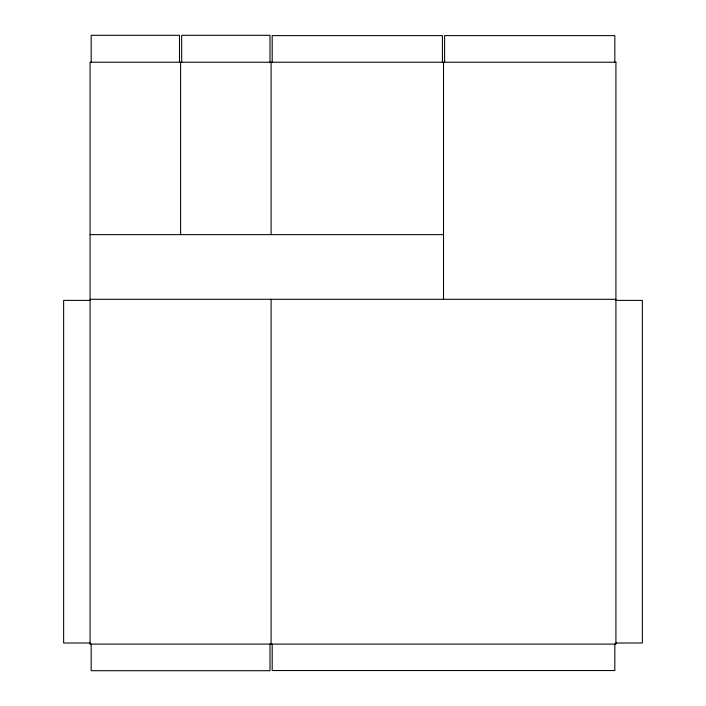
<?xml version="1.0" encoding="UTF-8"?>
<svg xmlns="http://www.w3.org/2000/svg" width="706" height="706" viewBox="0 0 706 706"><rect width="100%" height="100%" fill="white"/><g stroke="black" fill="none" stroke-linecap="round" stroke-linejoin="round"><path stroke-width="1.06" d="M90.077 234.63L443.518 234.63M90.077 299.291L615.923 299.291M90.077 300.385L63.637 300.385L63.637 643.007L90.077 643.007M615.923 300.385L642.363 300.385L642.363 643.007L615.923 643.007M614.829 62.225L614.829 35.618L444.612 35.618L444.612 62.225M614.829 644.101L614.829 670.55L272.198 670.55L272.198 644.101M443.518 62.225L443.518 299.291M442.424 62.225L442.424 35.618L272.198 35.618L272.198 62.225M271.104 62.225L271.104 234.63M271.104 299.291L271.104 644.101M270.01 62.225L270.01 35.3L181.689 35.3L181.689 62.225M270.01 644.101L270.01 670.7L91.171 670.7L91.171 644.101M180.595 62.225L180.595 234.63M179.5 62.225L179.5 35.3L91.171 35.3L91.171 62.225M615.923 62.225L90.077 62.225L90.077 644.101L615.923 644.101L615.923 62.225"/></g></svg>
